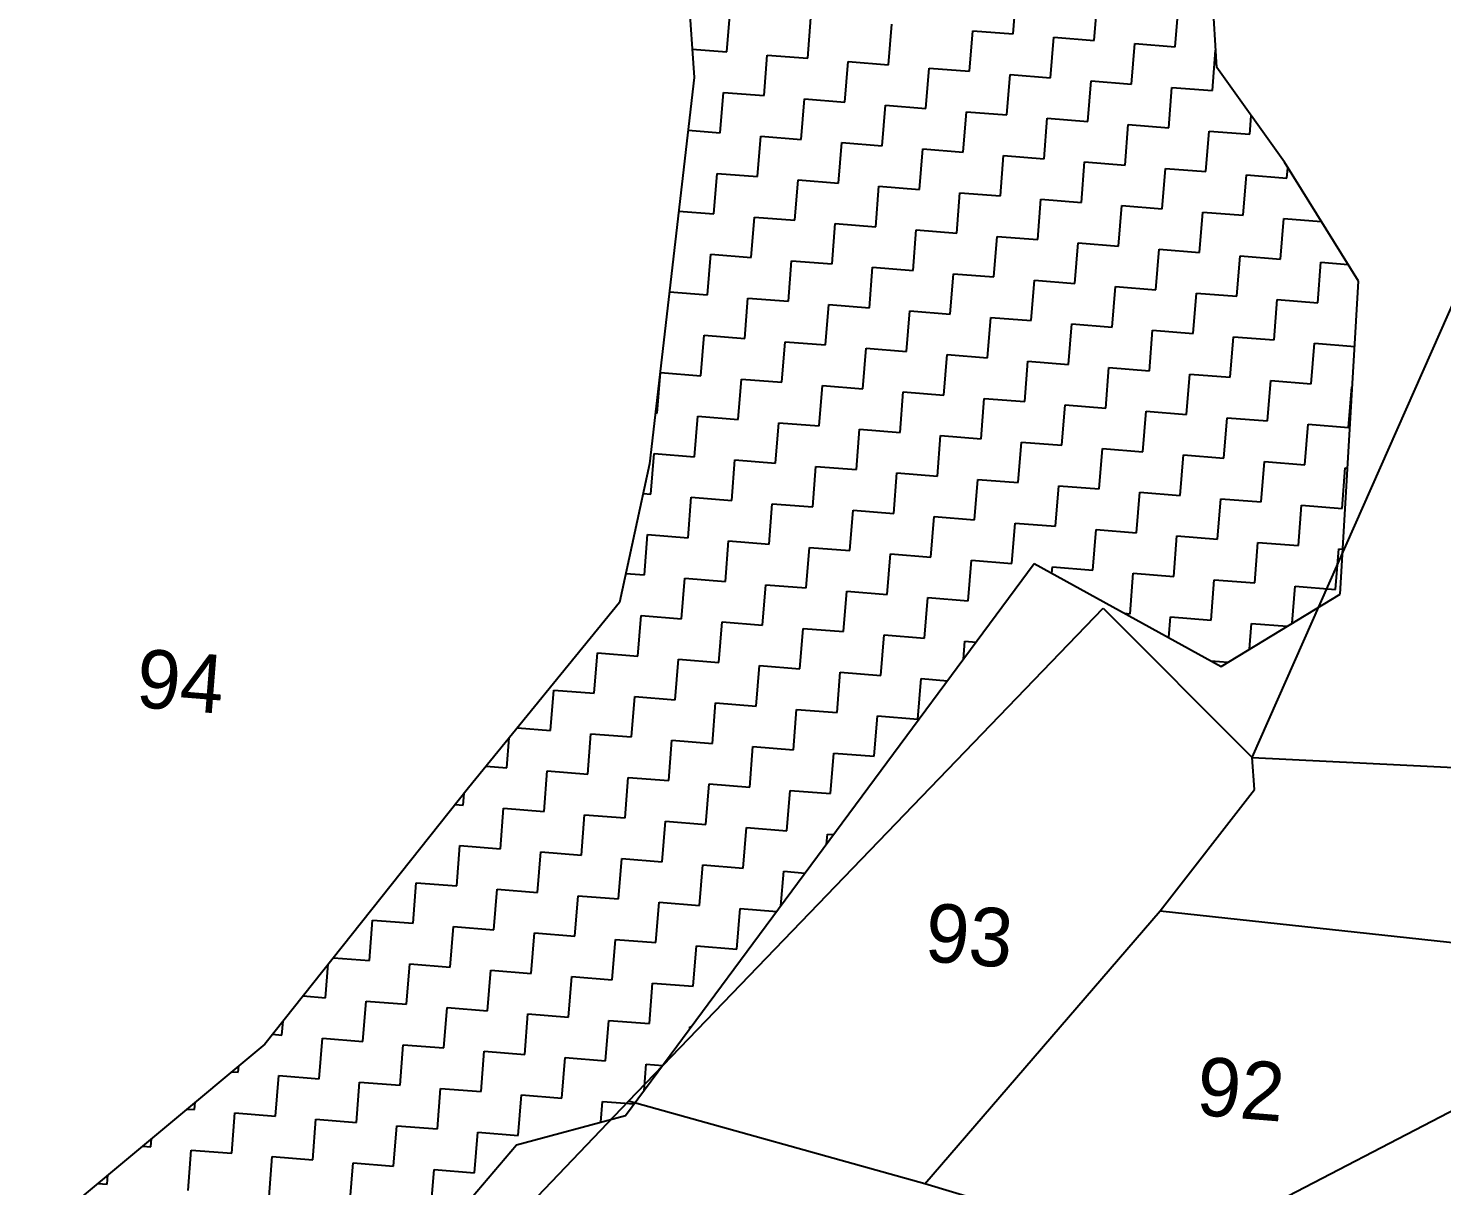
# Model space of a CAD drawing. Header units: metres. Extents: x 281680 to 283954, y 2020493 to 2022850.
# Drawn here: x 282037.1 to 282258.7, y 2022436.5 to 2022618 of the extents above; entities that cross this region are included whole.
import ezdxf
from ezdxf.enums import TextEntityAlignment as Align

# ---------------------------------------------------------------- set-up
doc = ezdxf.new("R2010")
doc.units = ezdxf.units.M
doc.header["$MEASUREMENT"] = 0
for name, color, linetype in [('POLY_HATCH', 12, 'Continuous'), ('POLY_PARCEL', 6, 'Continuous'), ('TEXT_PARCEL', 7, 'Continuous')]:
    doc.layers.add(name, color=color, linetype=linetype)
doc.styles.add('TEXT_MAP', font='')
doc.styles.get('TEXT_MAP').set_extended_font_data('Kruti Dev 050')

msp = doc.modelspace()

# ---------------------------------------------------------------- linework, layer by layer
at = {"layer": 'POLY_HATCH'}
for p, q in [((282139.06, 2022644.31), (282141.51, 2022610.24)), ((282223.44, 2022611.8), (282221.88, 2022638.43)), ((282141.51, 2022610.24), (282134.47, 2022549.67)), ((282234.05, 2022596.96), (282223.44, 2022611.8)), ((282245.7, 2022578.31), (282234.05, 2022596.96)), ((282242.78, 2022529.26), (282245.7, 2022578.31)), ((282134.47, 2022549.67), (282129.79, 2022527.95)), ((282130.75, 2022447.52), (282194.84, 2022534.07)), ((282194.84, 2022534.07), (282224.13, 2022517.94)), ((282224.13, 2022517.94), (282242.78, 2022529.26)), ((282129.79, 2022527.95), (282106.11, 2022498.91)), ((282106.11, 2022498.91), (282074.17, 2022458.74)), ((282074.17, 2022458.74), (282037.07, 2022427.82)), ((282113.63, 2022442.97), (282130.75, 2022447.52)), ((282042.91, 2022359.91), (282113.63, 2022442.97))]:
    msp.add_line(p, q, dxfattribs=at)
at = {"layer": 'POLY_HATCH', "linetype": 'Continuous'}
for p, q in [((282191.55, 2022617.08), (282192.05, 2022623.42)), ((282204.24, 2022616.07), (282204.75, 2022622.41)), ((282216.93, 2022615.05), (282217.44, 2022621.4)), ((282146.61, 2022614.27), (282147.12, 2022620.62)), ((282159.31, 2022613.26), (282159.81, 2022619.61)), ((282172, 2022612.25), (282172.51, 2022618.59)), ((282184.7, 2022611.24), (282185.2, 2022617.58)), ((282185.2, 2022617.58), (282191.55, 2022617.08)), ((282141.19, 2022614.7), (282146.61, 2022614.27)), ((282197.39, 2022610.22), (282197.89, 2022616.57)), ((282197.89, 2022616.57), (282204.24, 2022616.07)), ((282210.08, 2022609.21), (282210.59, 2022615.56)), ((282210.59, 2022615.56), (282216.93, 2022615.05)), ((282152.46, 2022607.42), (282152.96, 2022613.76)), ((282152.96, 2022613.76), (282159.31, 2022613.26)), ((282165.15, 2022606.41), (282165.65, 2022612.75)), ((282165.65, 2022612.75), (282172, 2022612.25)), ((282222.78, 2022608.2), (282223.28, 2022614.55)), ((282223.28, 2022614.55), (282223.28, 2022614.55)), ((282177.84, 2022605.39), (282178.35, 2022611.74)), ((282178.35, 2022611.74), (282184.7, 2022611.24)), ((282190.54, 2022604.38), (282191.04, 2022610.73)), ((282191.04, 2022610.73), (282197.39, 2022610.22)), ((282203.23, 2022603.37), (282203.74, 2022609.72)), ((282203.74, 2022609.72), (282210.08, 2022609.21)), ((282215.92, 2022602.36), (282216.43, 2022608.71)), ((282216.43, 2022608.71), (282222.78, 2022608.2)), ((282145.6, 2022601.58), (282146.11, 2022607.92)), ((282146.11, 2022607.92), (282152.46, 2022607.42)), ((282158.3, 2022600.56), (282158.8, 2022606.91)), ((282158.8, 2022606.91), (282165.15, 2022606.41)), ((282170.99, 2022599.55), (282171.5, 2022605.9)), ((282171.5, 2022605.9), (282177.84, 2022605.39)), ((282183.68, 2022598.54), (282184.19, 2022604.89)), ((282184.19, 2022604.89), (282190.54, 2022604.38)), ((282196.38, 2022597.53), (282196.88, 2022603.88)), ((282196.88, 2022603.88), (282203.23, 2022603.37)), ((282228.62, 2022601.35), (282228.85, 2022604.24)), ((282140.55, 2022601.98), (282145.6, 2022601.58)), ((282209.07, 2022596.52), (282209.58, 2022602.87)), ((282209.58, 2022602.87), (282215.92, 2022602.36)), ((282221.76, 2022595.51), (282222.27, 2022601.85)), ((282222.27, 2022601.85), (282228.62, 2022601.35)), ((282151.44, 2022594.72), (282151.95, 2022601.07)), ((282151.95, 2022601.07), (282158.3, 2022600.56)), ((282164.14, 2022593.71), (282164.64, 2022600.06)), ((282164.64, 2022600.06), (282170.99, 2022599.55)), ((282176.83, 2022592.7), (282177.34, 2022599.05)), ((282177.34, 2022599.05), (282183.68, 2022598.54)), ((282189.52, 2022591.69), (282190.03, 2022598.04)), ((282190.03, 2022598.04), (282196.38, 2022597.53)), ((282202.22, 2022590.68), (282202.72, 2022597.02)), ((282202.72, 2022597.02), (282209.07, 2022596.52)), ((282144.59, 2022588.88), (282145.1, 2022595.23)), ((282145.1, 2022595.23), (282151.44, 2022594.72)), ((282214.91, 2022589.67), (282215.42, 2022596.01)), ((282215.42, 2022596.01), (282221.76, 2022595.51)), ((282227.61, 2022588.66), (282228.11, 2022595)), ((282228.11, 2022595), (282234.46, 2022594.5)), ((282234.46, 2022594.5), (282234.59, 2022596.1)), ((282157.29, 2022587.87), (282157.79, 2022594.22)), ((282157.79, 2022594.22), (282164.14, 2022593.71)), ((282169.98, 2022586.86), (282170.48, 2022593.21)), ((282170.48, 2022593.21), (282176.83, 2022592.7)), ((282182.67, 2022585.85), (282183.18, 2022592.2)), ((282183.18, 2022592.2), (282189.52, 2022591.69)), ((282195.37, 2022584.84), (282195.87, 2022591.18)), ((282195.87, 2022591.18), (282202.22, 2022590.68)), ((282139.08, 2022589.32), (282144.59, 2022588.88)), ((282150.43, 2022582.03), (282150.94, 2022588.38)), ((282150.94, 2022588.38), (282157.29, 2022587.87)), ((282208.06, 2022583.83), (282208.57, 2022590.17)), ((282208.57, 2022590.17), (282214.91, 2022589.67)), ((282220.75, 2022582.81), (282221.26, 2022589.16)), ((282221.26, 2022589.16), (282227.61, 2022588.66)), ((282233.45, 2022581.8), (282233.95, 2022588.15)), ((282233.95, 2022588.15), (282239.85, 2022587.68)), ((282163.13, 2022581.02), (282163.63, 2022587.37)), ((282163.63, 2022587.37), (282169.98, 2022586.86)), ((282175.82, 2022580.01), (282176.33, 2022586.35)), ((282176.33, 2022586.35), (282182.67, 2022585.85)), ((282188.51, 2022579), (282189.02, 2022585.34)), ((282189.02, 2022585.34), (282195.37, 2022584.84)), ((282201.21, 2022577.98), (282201.71, 2022584.33)), ((282201.71, 2022584.33), (282208.06, 2022583.83)), ((282143.58, 2022576.19), (282144.09, 2022582.54)), ((282144.09, 2022582.54), (282150.43, 2022582.03)), ((282156.27, 2022575.18), (282156.78, 2022581.52)), ((282156.78, 2022581.52), (282163.13, 2022581.02)), ((282213.9, 2022576.97), (282214.41, 2022583.32)), ((282214.41, 2022583.32), (282220.75, 2022582.81)), ((282226.59, 2022575.96), (282227.1, 2022582.31)), ((282227.1, 2022582.31), (282233.45, 2022581.8)), ((282168.97, 2022574.17), (282169.47, 2022580.51)), ((282169.47, 2022580.51), (282175.82, 2022580.01)), ((282181.66, 2022573.16), (282182.17, 2022579.5)), ((282182.17, 2022579.5), (282188.51, 2022579)), ((282239.29, 2022574.95), (282239.79, 2022581.3)), ((282239.79, 2022581.3), (282244.04, 2022580.96)), ((282194.35, 2022572.14), (282194.86, 2022578.49)), ((282194.86, 2022578.49), (282201.21, 2022577.98)), ((282207.05, 2022571.13), (282207.55, 2022577.48)), ((282207.55, 2022577.48), (282213.9, 2022576.97)), ((282137.61, 2022576.67), (282143.58, 2022576.19)), ((282149.42, 2022569.34), (282149.93, 2022575.68)), ((282149.93, 2022575.68), (282156.27, 2022575.18)), ((282219.74, 2022570.12), (282220.25, 2022576.47)), ((282220.25, 2022576.47), (282226.59, 2022575.96)), ((282232.44, 2022569.11), (282232.94, 2022575.46)), ((282232.94, 2022575.46), (282239.29, 2022574.95)), ((282162.11, 2022568.33), (282162.62, 2022574.67)), ((282162.62, 2022574.67), (282168.97, 2022574.17)), ((282174.81, 2022567.31), (282175.31, 2022573.66)), ((282175.31, 2022573.66), (282181.66, 2022573.16)), ((282187.5, 2022566.3), (282188.01, 2022572.65)), ((282188.01, 2022572.65), (282194.35, 2022572.14)), ((282200.2, 2022565.29), (282200.7, 2022571.64)), ((282200.7, 2022571.64), (282207.05, 2022571.13)), ((282212.89, 2022564.28), (282213.39, 2022570.63)), ((282213.39, 2022570.63), (282219.74, 2022570.12)), ((282142.57, 2022563.5), (282143.07, 2022569.84)), ((282143.07, 2022569.84), (282149.42, 2022569.34)), ((282155.26, 2022562.48), (282155.77, 2022568.83)), ((282155.77, 2022568.83), (282162.11, 2022568.33)), ((282225.58, 2022563.27), (282226.09, 2022569.62)), ((282226.09, 2022569.62), (282232.44, 2022569.11)), ((282238.28, 2022562.26), (282238.78, 2022568.6)), ((282238.78, 2022568.6), (282245.09, 2022568.1)), ((282167.96, 2022561.47), (282168.46, 2022567.82)), ((282168.46, 2022567.82), (282174.81, 2022567.31)), ((282180.65, 2022560.46), (282181.16, 2022566.81)), ((282181.16, 2022566.81), (282187.5, 2022566.3)), ((282135.72, 2022557.65), (282136.22, 2022564)), ((282136.22, 2022564), (282142.57, 2022563.5)), ((282193.34, 2022559.45), (282193.85, 2022565.8)), ((282193.85, 2022565.8), (282200.2, 2022565.29)), ((282206.04, 2022558.44), (282206.54, 2022564.79)), ((282206.54, 2022564.79), (282212.89, 2022564.28)), ((282218.73, 2022557.43), (282219.24, 2022563.77)), ((282219.24, 2022563.77), (282225.58, 2022563.27)), ((282148.41, 2022556.64), (282148.92, 2022562.99)), ((282148.92, 2022562.99), (282155.26, 2022562.48)), ((282161.1, 2022555.63), (282161.61, 2022561.98)), ((282161.61, 2022561.98), (282167.96, 2022561.47)), ((282231.42, 2022556.42), (282231.93, 2022562.76)), ((282231.93, 2022562.76), (282238.28, 2022562.26)), ((282244.12, 2022555.4), (282244.62, 2022561.75)), ((282244.62, 2022561.75), (282244.71, 2022561.74)), ((282173.8, 2022554.62), (282174.3, 2022560.97)), ((282174.3, 2022560.97), (282180.65, 2022560.46)), ((282186.49, 2022553.61), (282187, 2022559.96)), ((282187, 2022559.96), (282193.34, 2022559.45)), ((282135.4, 2022557.68), (282135.72, 2022557.65)), ((282141.56, 2022550.8), (282142.06, 2022557.15)), ((282142.06, 2022557.15), (282148.41, 2022556.64)), ((282199.18, 2022552.6), (282199.69, 2022558.94)), ((282199.69, 2022558.94), (282206.04, 2022558.44)), ((282211.88, 2022551.59), (282212.38, 2022557.93)), ((282212.38, 2022557.93), (282218.73, 2022557.43)), ((282154.25, 2022549.79), (282154.76, 2022556.14)), ((282154.76, 2022556.14), (282161.1, 2022555.63)), ((282166.94, 2022548.78), (282167.45, 2022555.13)), ((282167.45, 2022555.13), (282173.8, 2022554.62)), ((282224.57, 2022550.57), (282225.08, 2022556.92)), ((282225.08, 2022556.92), (282231.42, 2022556.42)), ((282237.26, 2022549.56), (282237.77, 2022555.91)), ((282237.77, 2022555.91), (282244.12, 2022555.4)), ((282179.64, 2022547.77), (282180.14, 2022554.11)), ((282180.14, 2022554.11), (282186.49, 2022553.61)), ((282192.33, 2022546.76), (282192.84, 2022553.1)), ((282192.84, 2022553.1), (282199.18, 2022552.6)), ((282134.7, 2022544.96), (282135.21, 2022551.31)), ((282135.21, 2022551.31), (282141.56, 2022550.8)), ((282205.03, 2022545.75), (282205.53, 2022552.09)), ((282205.53, 2022552.09), (282211.88, 2022551.59)), ((282217.72, 2022544.73), (282218.22, 2022551.08)), ((282218.22, 2022551.08), (282224.57, 2022550.57)), ((282147.4, 2022543.95), (282147.9, 2022550.3)), ((282147.9, 2022550.3), (282154.25, 2022549.79)), ((282160.09, 2022542.94), (282160.6, 2022549.29)), ((282160.6, 2022549.29), (282166.94, 2022548.78)), ((282172.79, 2022541.93), (282173.29, 2022548.27)), ((282173.29, 2022548.27), (282179.64, 2022547.77)), ((282230.41, 2022543.72), (282230.92, 2022550.07)), ((282230.92, 2022550.07), (282237.26, 2022549.56)), ((282243.11, 2022542.71), (282243.61, 2022549.06)), ((282243.61, 2022549.06), (282243.95, 2022549.03)), ((282185.48, 2022540.92), (282185.98, 2022547.26)), ((282185.98, 2022547.26), (282192.33, 2022546.76)), ((282198.17, 2022539.9), (282198.68, 2022546.25)), ((282198.68, 2022546.25), (282205.03, 2022545.75)), ((282133.48, 2022545.06), (282134.7, 2022544.96)), ((282140.55, 2022538.11), (282141.05, 2022544.46)), ((282141.05, 2022544.46), (282147.4, 2022543.95)), ((282210.87, 2022538.89), (282211.37, 2022545.24)), ((282211.37, 2022545.24), (282217.72, 2022544.73)), ((282223.56, 2022537.88), (282224.07, 2022544.23)), ((282224.07, 2022544.23), (282230.41, 2022543.72)), ((282153.24, 2022537.1), (282153.75, 2022543.44)), ((282153.75, 2022543.44), (282160.09, 2022542.94)), ((282165.93, 2022536.09), (282166.44, 2022542.43)), ((282166.44, 2022542.43), (282172.79, 2022541.93)), ((282236.25, 2022536.87), (282236.76, 2022543.22)), ((282236.76, 2022543.22), (282243.11, 2022542.71)), ((282178.63, 2022535.07), (282179.13, 2022541.42)), ((282179.13, 2022541.42), (282185.48, 2022540.92)), ((282191.32, 2022534.06), (282191.83, 2022540.41)), ((282191.83, 2022540.41), (282198.17, 2022539.9)), ((282204.01, 2022533.05), (282204.52, 2022539.4)), ((282204.52, 2022539.4), (282210.87, 2022538.89)), ((282133.69, 2022532.27), (282134.2, 2022538.61)), ((282134.2, 2022538.61), (282140.55, 2022538.11)), ((282146.39, 2022531.26), (282146.89, 2022537.6)), ((282146.89, 2022537.6), (282153.24, 2022537.1)), ((282216.71, 2022532.04), (282217.21, 2022538.39)), ((282217.21, 2022538.39), (282223.56, 2022537.88)), ((282229.4, 2022531.03), (282229.91, 2022537.38)), ((282229.91, 2022537.38), (282236.25, 2022536.87)), ((282159.08, 2022530.24), (282159.59, 2022536.59)), ((282159.59, 2022536.59), (282165.93, 2022536.09)), ((282171.77, 2022529.23), (282172.28, 2022535.58)), ((282172.28, 2022535.58), (282178.63, 2022535.07)), ((282242.09, 2022530.02), (282242.6, 2022536.36)), ((282242.6, 2022536.36), (282243.2, 2022536.32)), ((282184.47, 2022528.22), (282184.97, 2022534.57)), ((282184.97, 2022534.57), (282191.32, 2022534.06)), ((282197.59, 2022532.56), (282197.67, 2022533.56)), ((282197.67, 2022533.56), (282204.01, 2022533.05)), ((282130.77, 2022532.5), (282133.69, 2022532.27)), ((282139.53, 2022525.42), (282140.04, 2022531.76)), ((282140.04, 2022531.76), (282146.39, 2022531.26)), ((282152.23, 2022524.4), (282152.73, 2022530.75)), ((282152.73, 2022530.75), (282159.08, 2022530.24)), ((282209.85, 2022526.2), (282210.36, 2022532.55)), ((282210.36, 2022532.55), (282216.71, 2022532.04)), ((282222.55, 2022525.19), (282223.05, 2022531.53)), ((282223.05, 2022531.53), (282229.4, 2022531.03)), ((282235.28, 2022524.71), (282235.75, 2022530.52)), ((282235.75, 2022530.52), (282242.09, 2022530.02)), ((282164.92, 2022523.39), (282165.43, 2022529.74)), ((282165.43, 2022529.74), (282171.77, 2022529.23)), ((282177.62, 2022522.38), (282178.12, 2022528.73)), ((282178.12, 2022528.73), (282184.47, 2022528.22)), ((282209, 2022526.27), (282209.85, 2022526.2)), ((282132.68, 2022519.57), (282133.19, 2022525.92)), ((282133.19, 2022525.92), (282139.53, 2022525.42)), ((282145.38, 2022518.56), (282145.88, 2022524.91)), ((282145.88, 2022524.91), (282152.23, 2022524.4)), ((282158.07, 2022517.55), (282158.57, 2022523.9)), ((282158.57, 2022523.9), (282164.92, 2022523.39)), ((282215.94, 2022522.45), (282216.2, 2022525.69)), ((282216.2, 2022525.69), (282222.55, 2022525.19)), ((282228.57, 2022520.64), (282228.9, 2022524.68)), ((282228.9, 2022524.68), (282234.5, 2022524.24)), ((282170.76, 2022516.54), (282171.27, 2022522.89)), ((282171.27, 2022522.89), (282177.62, 2022522.38)), ((282183.74, 2022519.08), (282183.96, 2022521.88)), ((282183.96, 2022521.88), (282185.71, 2022521.74)), ((282125.83, 2022513.73), (282126.34, 2022520.08)), ((282126.34, 2022520.08), (282132.68, 2022519.57)), ((282138.52, 2022512.72), (282139.03, 2022519.07)), ((282139.03, 2022519.07), (282145.38, 2022518.56)), ((282151.22, 2022511.71), (282151.72, 2022518.06)), ((282151.72, 2022518.06), (282158.07, 2022517.55)), ((282222.56, 2022518.8), (282225.2, 2022518.59)), ((282163.91, 2022510.7), (282164.42, 2022517.05)), ((282164.42, 2022517.05), (282170.76, 2022516.54)), ((282176.6, 2022509.69), (282177.11, 2022516.03)), ((282177.11, 2022516.03), (282181.24, 2022515.7)), ((282118.98, 2022507.89), (282119.48, 2022514.24)), ((282119.48, 2022514.24), (282125.83, 2022513.73)), ((282131.67, 2022506.88), (282132.18, 2022513.23)), ((282132.18, 2022513.23), (282138.52, 2022512.72)), ((282144.36, 2022505.87), (282144.87, 2022512.22)), ((282144.87, 2022512.22), (282151.22, 2022511.71)), ((282157.06, 2022504.86), (282157.56, 2022511.2)), ((282157.56, 2022511.2), (282163.91, 2022510.7)), ((282113.77, 2022508.31), (282118.98, 2022507.89)), ((282169.75, 2022503.85), (282170.26, 2022510.19)), ((282170.26, 2022510.19), (282176.6, 2022509.69)), ((282112.12, 2022502.05), (282112.5, 2022506.74)), ((282124.82, 2022501.04), (282125.32, 2022507.39)), ((282125.32, 2022507.39), (282131.67, 2022506.88)), ((282137.51, 2022500.03), (282138.02, 2022506.37)), ((282138.02, 2022506.37), (282144.36, 2022505.87)), ((282150.21, 2022499.02), (282150.71, 2022505.36)), ((282150.71, 2022505.36), (282157.06, 2022504.86)), ((282162.9, 2022498.01), (282163.4, 2022504.35)), ((282163.4, 2022504.35), (282169.75, 2022503.85)), ((282108.88, 2022502.31), (282112.12, 2022502.05)), ((282117.97, 2022495.2), (282118.47, 2022501.55)), ((282118.47, 2022501.55), (282124.82, 2022501.04)), ((282130.66, 2022494.19), (282131.16, 2022500.53)), ((282131.16, 2022500.53), (282137.51, 2022500.03)), ((282143.35, 2022493.18), (282143.86, 2022499.52)), ((282143.86, 2022499.52), (282150.21, 2022499.02)), ((282105.27, 2022496.21), (282105.42, 2022498.04)), ((282156.05, 2022492.16), (282156.55, 2022498.51)), ((282156.55, 2022498.51), (282162.9, 2022498.01)), ((282104.04, 2022496.31), (282105.27, 2022496.21)), ((282111.11, 2022489.36), (282111.62, 2022495.7)), ((282111.62, 2022495.7), (282117.97, 2022495.2)), ((282123.81, 2022488.35), (282124.31, 2022494.69)), ((282124.31, 2022494.69), (282130.66, 2022494.19)), ((282136.5, 2022487.33), (282137.01, 2022493.68)), ((282137.01, 2022493.68), (282143.35, 2022493.18)), ((282149.19, 2022486.32), (282149.7, 2022492.67)), ((282149.7, 2022492.67), (282156.05, 2022492.16)), ((282162.27, 2022490.08), (282162.39, 2022491.66)), ((282162.39, 2022491.66), (282163.38, 2022491.58)), ((282104.26, 2022483.52), (282104.77, 2022489.86)), ((282104.77, 2022489.86), (282111.11, 2022489.36)), ((282116.95, 2022482.51), (282117.46, 2022488.85)), ((282117.46, 2022488.85), (282123.81, 2022488.35)), ((282129.65, 2022481.49), (282130.15, 2022487.84)), ((282130.15, 2022487.84), (282136.5, 2022487.33)), ((282142.34, 2022480.48), (282142.85, 2022486.83)), ((282142.85, 2022486.83), (282149.19, 2022486.32)), ((282097.41, 2022477.68), (282097.91, 2022484.02)), ((282097.91, 2022484.02), (282104.26, 2022483.52)), ((282155.11, 2022480.42), (282155.54, 2022485.82)), ((282155.54, 2022485.82), (282158.91, 2022485.55)), ((282110.1, 2022476.66), (282110.61, 2022483.01)), ((282110.61, 2022483.01), (282116.95, 2022482.51)), ((282122.8, 2022475.65), (282123.3, 2022482)), ((282123.3, 2022482), (282129.65, 2022481.49)), ((282135.49, 2022474.64), (282135.99, 2022480.99)), ((282135.99, 2022480.99), (282142.34, 2022480.48)), ((282148.18, 2022473.63), (282148.69, 2022479.98)), ((282148.69, 2022479.98), (282154.45, 2022479.52)), ((282090.56, 2022471.83), (282091.06, 2022478.18)), ((282091.06, 2022478.18), (282097.41, 2022477.68)), ((282103.25, 2022470.82), (282103.75, 2022477.17)), ((282103.75, 2022477.17), (282110.1, 2022476.66)), ((282115.94, 2022469.81), (282116.45, 2022476.16)), ((282116.45, 2022476.16), (282122.8, 2022475.65)), ((282128.64, 2022468.8), (282129.14, 2022475.15)), ((282129.14, 2022475.15), (282135.49, 2022474.64)), ((282141.33, 2022467.79), (282141.84, 2022474.14)), ((282141.84, 2022474.14), (282148.18, 2022473.63)), ((282083.7, 2022465.99), (282084.12, 2022471.26)), ((282084.94, 2022472.28), (282090.56, 2022471.83)), ((282096.4, 2022464.98), (282096.9, 2022471.33)), ((282096.9, 2022471.33), (282103.25, 2022470.82)), ((282109.09, 2022463.97), (282109.6, 2022470.32)), ((282109.6, 2022470.32), (282115.94, 2022469.81)), ((282121.78, 2022462.96), (282122.29, 2022469.31)), ((282122.29, 2022469.31), (282128.64, 2022468.8)), ((282080.16, 2022466.28), (282083.7, 2022465.99)), ((282134.48, 2022461.95), (282134.98, 2022468.29)), ((282134.98, 2022468.29), (282141.33, 2022467.79)), ((282089.54, 2022459.14), (282090.05, 2022465.49)), ((282090.05, 2022465.49), (282096.4, 2022464.98)), ((282102.24, 2022458.13), (282102.74, 2022464.48)), ((282102.74, 2022464.48), (282109.09, 2022463.97)), ((282076.85, 2022460.15), (282077.02, 2022462.33)), ((282114.93, 2022457.12), (282115.44, 2022463.46)), ((282115.44, 2022463.46), (282121.78, 2022462.96)), ((282127.62, 2022456.11), (282128.13, 2022462.45)), ((282128.13, 2022462.45), (282134.48, 2022461.95)), ((282075.39, 2022460.27), (282076.85, 2022460.15)), ((282082.69, 2022453.3), (282083.2, 2022459.65)), ((282083.2, 2022459.65), (282089.54, 2022459.14)), ((282140.8, 2022461.09), (282140.82, 2022461.44)), ((282140.82, 2022461.44), (282141.05, 2022461.42)), ((282095.39, 2022452.29), (282095.89, 2022458.64)), ((282095.89, 2022458.64), (282102.24, 2022458.13)), ((282108.08, 2022451.28), (282108.58, 2022457.62)), ((282108.58, 2022457.62), (282114.93, 2022457.12)), ((282070, 2022454.31), (282070.08, 2022455.33)), ((282120.77, 2022450.27), (282121.28, 2022456.61)), ((282121.28, 2022456.61), (282127.62, 2022456.11)), ((282133.64, 2022451.42), (282133.97, 2022455.6)), ((282133.97, 2022455.6), (282136.58, 2022455.39)), ((282068.96, 2022454.39), (282070, 2022454.31)), ((282075.84, 2022447.46), (282076.35, 2022453.81)), ((282076.35, 2022453.81), (282082.69, 2022453.3)), ((282088.53, 2022446.45), (282089.04, 2022452.79)), ((282089.04, 2022452.79), (282095.39, 2022452.29)), ((282101.23, 2022445.44), (282101.73, 2022451.78)), ((282101.73, 2022451.78), (282108.08, 2022451.28)), ((282113.92, 2022444.42), (282114.43, 2022450.77)), ((282114.43, 2022450.77), (282120.77, 2022450.27)), ((282061.96, 2022448.56), (282063.15, 2022448.47)), ((282063.15, 2022448.47), (282063.24, 2022449.63)), ((282126.86, 2022446.49), (282127.12, 2022449.76)), ((282127.12, 2022449.76), (282132.11, 2022449.36)), ((282068.99, 2022441.62), (282069.49, 2022447.96)), ((282069.49, 2022447.96), (282075.84, 2022447.46)), ((282081.68, 2022440.61), (282082.19, 2022446.95)), ((282082.19, 2022446.95), (282088.53, 2022446.45)), ((282094.37, 2022439.59), (282094.88, 2022445.94)), ((282094.88, 2022445.94), (282101.23, 2022445.44)), ((282107.07, 2022438.58), (282107.57, 2022444.93)), ((282107.57, 2022444.93), (282113.92, 2022444.42)), ((282054.97, 2022442.73), (282056.29, 2022442.63)), ((282056.29, 2022442.63), (282056.4, 2022443.93)), ((282062.13, 2022435.78), (282062.64, 2022442.12)), ((282062.64, 2022442.12), (282068.99, 2022441.62)), ((282074.83, 2022434.77), (282075.33, 2022441.11)), ((282075.33, 2022441.11), (282081.68, 2022440.61)), ((282087.52, 2022433.75), (282088.03, 2022440.1)), ((282088.03, 2022440.1), (282094.37, 2022439.59)), ((282049.44, 2022436.79), (282049.56, 2022438.22)), ((282100.21, 2022432.74), (282100.72, 2022439.09)), ((282100.72, 2022439.09), (282107.07, 2022438.58)), ((282047.97, 2022436.9), (282049.44, 2022436.79))]:
    msp.add_line(p, q, dxfattribs=at)
at = {"layer": 'POLY_PARCEL'}
for p, q in [((282228.98, 2022503.65), (282279.54, 2022617.85)), ((282131.18, 2022449.8), (282205.65, 2022527.05)), ((282205.65, 2022527.05), (282228.98, 2022503.65)), ((282229.35, 2022498.65), (282228.98, 2022503.65)), ((282228.98, 2022503.65), (282352.34, 2022497.56)), ((282214.57, 2022479.61), (282229.35, 2022498.65)), ((282177.66, 2022436.82), (282214.57, 2022479.61)), ((282214.57, 2022479.61), (282303.72, 2022469.95)), ((282297.91, 2022467.77), (282216.13, 2022425.32)), ((282066.99, 2022382.54), (282131.18, 2022449.8)), ((282177.66, 2022436.82), (282131.18, 2022449.8)), ((282216.13, 2022425.32), (282177.66, 2022436.82))]:
    msp.add_line(p, q, dxfattribs=at)

# ---------------------------------------------------------------- texts
at = {"layer": 'TEXT_PARCEL', "style": 'TEXT_MAP'}
for s, p in [('94', (282060.96, 2022515.62)), ('93', (282184.65, 2022475.79)), ('92', (282227.25, 2022451.69))]:
    msp.add_text(s, height=9.168, rotation=355.4442, dxfattribs=at).set_placement(p, align=Align.MIDDLE)

doc.saveas('drawing.dxf')
